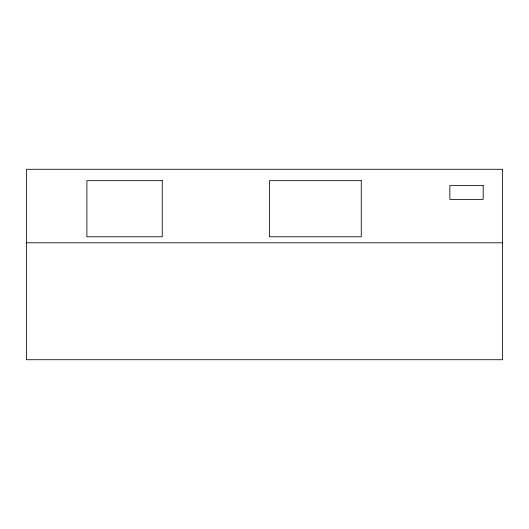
<?xml version="1.0" encoding="UTF-8"?>
<svg xmlns="http://www.w3.org/2000/svg" width="529" height="529" viewBox="0 0 529 529"><rect width="100%" height="100%" fill="white"/><g stroke="black" fill="none" stroke-linecap="round" stroke-linejoin="round"><path stroke-width="0.79" d="M26.45 242.798L502.55 242.798M502.55 169.28L26.45 169.28L26.45 359.72L502.55 359.72L502.55 169.28M162.244 180.667L86.895 180.667L86.895 236.761L162.244 236.761L162.244 180.667M361.261 180.667L269.479 180.667L269.479 236.761L361.261 236.761L361.261 180.667M483.189 185.626L449.848 185.626L449.848 199.38L483.189 199.38L483.189 185.626"/></g></svg>
